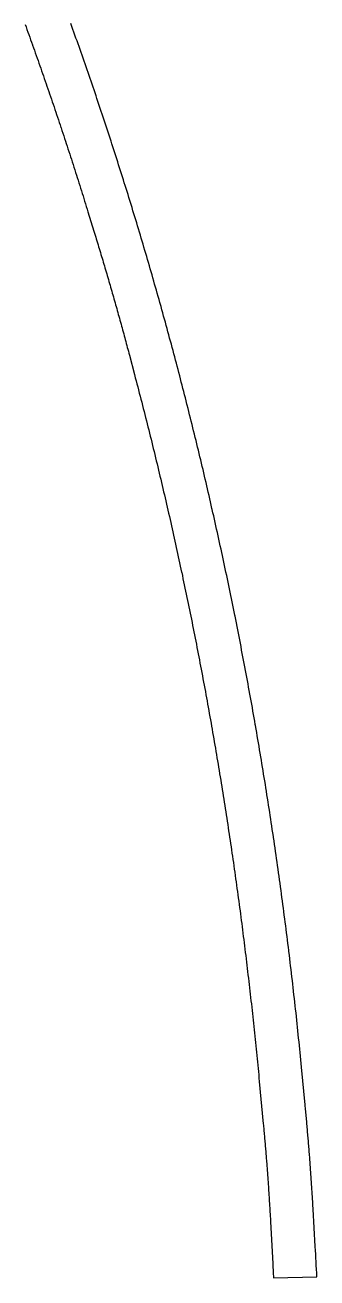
# Model space of a CAD drawing. Extents: x -7325 to -371, y -3238 to 133.
# Drawn here: x -3693 to -3597.4, y -1933.3 to -1522.4 of the extents above; entities that cross this region are included whole.
import ezdxf

# ---------------------------------------------------------------- set-up
doc = ezdxf.new("R2010")
doc.units = 0
doc.header["$MEASUREMENT"] = 0
doc.layers.add('NAILERS', color=7, linetype='CONTINUOUS')

msp = doc.modelspace()

# ---------------------------------------------------------------- linework, layer by layer
at = {"layer": 'NAILERS'}
msp.add_lwpolyline([(-3692.99, -1522.25), (-3692.68, -1523.08), (-3692.38, -1523.91), (-3692.08, -1524.75), (-3691.78, -1525.58), (-3691.48, -1526.41), (-3691.18, -1527.24), (-3690.89, -1528.07), (-3690.59, -1528.9), (-3690.54, -1529.04), (-3690.24, -1529.88), (-3689.94, -1530.72), (-3689.64, -1531.56), (-3689.34, -1532.41), (-3689.05, -1533.25), (-3688.75, -1534.09), (-3688.45, -1534.93), (-3688.16, -1535.77), (-3687.86, -1536.61), (-3687.57, -1537.46), (-3687.27, -1538.3), (-3686.98, -1539.14), (-3686.69, -1539.99), (-3686.39, -1540.83), (-3686.1, -1541.67), (-3685.81, -1542.52), (-3685.52, -1543.36), (-3685.23, -1544.2), (-3684.94, -1545.05), (-3684.65, -1545.89), (-3684.36, -1546.74), (-3684.08, -1547.58), (-3683.79, -1548.43), (-3683.5, -1549.27), (-3683.22, -1550.12), (-3682.93, -1550.96), (-3682.65, -1551.81), (-3682.36, -1552.66), (-3682.08, -1553.5), (-3681.8, -1554.35), (-3681.52, -1555.2), (-3681.23, -1556.04), (-3681.19, -1556.18), (-3680.9, -1557.04), (-3680.62, -1557.9), (-3680.34, -1558.75), (-3680.05, -1559.61), (-3679.77, -1560.47), (-3679.49, -1561.32), (-3679.21, -1562.18), (-3678.93, -1563.04), (-3678.65, -1563.89), (-3678.37, -1564.75), (-3678.1, -1565.61), (-3677.82, -1566.47), (-3677.54, -1567.33), (-3677.26, -1568.18), (-3676.99, -1569.04), (-3676.71, -1569.9), (-3676.44, -1570.76), (-3676.16, -1571.62), (-3675.89, -1572.48), (-3675.62, -1573.34), (-3675.35, -1574.2), (-3675.07, -1575.06), (-3674.8, -1575.92), (-3674.53, -1576.78), (-3674.26, -1577.64), (-3673.99, -1578.5), (-3673.73, -1579.36), (-3673.46, -1580.22), (-3673.19, -1581.08), (-3672.92, -1581.94), (-3672.66, -1582.81), (-3672.39, -1583.67), (-3670.42, -1590.07), (-3670.22, -1590.7), (-3670.03, -1591.33), (-3669.84, -1591.97), (-3669.64, -1592.6), (-3669.45, -1593.23), (-3669.26, -1593.86), (-3669.07, -1594.49), (-3668.88, -1595.12), (-3668.69, -1595.76), (-3668.49, -1596.39), (-3668.3, -1597.02), (-3668.11, -1597.65), (-3667.93, -1598.29), (-3667.74, -1598.92), (-3667.55, -1599.55), (-3667.36, -1600.18), (-3667.17, -1600.82), (-3666.98, -1601.45), (-3666.8, -1602.08), (-3666.61, -1602.72), (-3666.43, -1603.35), (-3666.24, -1603.98), (-3666.05, -1604.62), (-3665.87, -1605.25), (-3665.69, -1605.89), (-3665.5, -1606.52), (-3665.32, -1607.15), (-3665.13, -1607.79), (-3664.95, -1608.42), (-3664.77, -1609.06), (-3664.59, -1609.69), (-3664.41, -1610.33), (-3664.22, -1610.96), (-3664.04, -1611.6), (-3663.86, -1612.23), (-3663.68, -1612.87), (-3663.5, -1613.5), (-3663.32, -1614.14), (-3663.15, -1614.77), (-3662.97, -1615.41), (-3662.79, -1616.04), (-3662.61, -1616.68), (-3662.43, -1617.32), (-3662.26, -1617.95), (-3662.08, -1618.59), (-3661.9, -1619.23), (-3661.73, -1619.86), (-3661.55, -1620.5), (-3661.38, -1621.14), (-3661.21, -1621.77), (-3661.03, -1622.41), (-3660.86, -1623.05), (-3660.68, -1623.68), (-3660.51, -1624.32), (-3660.34, -1624.96), (-3660.17, -1625.6), (-3660, -1626.23), (-3659.82, -1626.87), (-3659.65, -1627.51), (-3659.48, -1628.15), (-3659.31, -1628.78), (-3659.14, -1629.42), (-3658.98, -1630.06), (-3658.81, -1630.7), (-3657.13, -1637.07), (-3656.86, -1638.08), (-3656.6, -1639.09), (-3656.33, -1640.09), (-3656.07, -1641.1), (-3655.81, -1642.11), (-3655.55, -1643.12), (-3655.28, -1644.12), (-3655.02, -1645.13), (-3654.77, -1646.14), (-3654.51, -1647.15), (-3654.25, -1648.16), (-3653.99, -1649.17), (-3653.74, -1650.18), (-3653.48, -1651.18), (-3653.23, -1652.19), (-3652.97, -1653.2), (-3652.72, -1654.21), (-3652.47, -1655.22), (-3652.22, -1656.23), (-3651.97, -1657.24), (-3651.72, -1658.25), (-3651.47, -1659.26), (-3651.22, -1660.28), (-3650.97, -1661.29), (-3650.72, -1662.3), (-3650.48, -1663.31), (-3650.23, -1664.32), (-3649.99, -1665.33), (-3649.74, -1666.34), (-3649.5, -1667.36), (-3649.26, -1668.37), (-3649.02, -1669.38), (-3648.78, -1670.39), (-3648.54, -1671.41), (-3648.3, -1672.42), (-3648.06, -1673.43), (-3647.82, -1674.45), (-3647.58, -1675.46), (-3647.35, -1676.47), (-3647.11, -1677.49), (-3646.88, -1678.5), (-3646.64, -1679.52), (-3646.41, -1680.53), (-3646.18, -1681.55), (-3645.94, -1682.56), (-3645.71, -1683.58), (-3645.48, -1684.59), (-3645.25, -1685.61), (-3645.02, -1686.62), (-3644.8, -1687.64), (-3644.57, -1688.65), (-3644.34, -1689.67), (-3644.12, -1690.69), (-3643.89, -1691.7), (-3643.67, -1692.72), (-3643.45, -1693.74), (-3643.22, -1694.75), (-3643, -1695.77), (-3642.78, -1696.79), (-3642.56, -1697.8), (-3642.34, -1698.82), (-3642.12, -1699.84), (-3641.9, -1700.86), (-3641.69, -1701.88), (-3641.67, -1701.94), (-3641.45, -1702.97), (-3641.24, -1703.99), (-3641.02, -1705.01), (-3640.81, -1706.03), (-3640.59, -1707.06), (-3640.38, -1708.08), (-3640.16, -1709.1), (-3639.95, -1710.13), (-3639.74, -1711.15), (-3639.53, -1712.17), (-3639.32, -1713.2), (-3639.11, -1714.22), (-3638.9, -1715.25), (-3638.69, -1716.27), (-3638.49, -1717.3), (-3638.28, -1718.32), (-3638.08, -1719.35), (-3637.87, -1720.37), (-3637.67, -1721.4), (-3637.46, -1722.42), (-3637.26, -1723.45), (-3637.06, -1724.47), (-3636.86, -1725.5), (-3636.66, -1726.52), (-3636.46, -1727.55), (-3636.26, -1728.58), (-3636.06, -1729.6), (-3635.87, -1730.63), (-3635.67, -1731.66), (-3635.48, -1732.68), (-3635.28, -1733.71), (-3635.09, -1734.74), (-3635.07, -1734.8), (-3634.88, -1735.84), (-3634.69, -1736.87), (-3634.49, -1737.9), (-3634.3, -1738.93), (-3634.11, -1739.96), (-3633.92, -1741), (-3633.73, -1742.03), (-3633.54, -1743.06), (-3633.35, -1744.09), (-3633.17, -1745.13), (-3632.98, -1746.16), (-3632.8, -1747.19), (-3632.61, -1748.23), (-3632.43, -1749.26), (-3632.24, -1750.29), (-3632.06, -1751.33), (-3631.88, -1752.36), (-3631.7, -1753.39), (-3631.52, -1754.43), (-3631.34, -1755.46), (-3631.16, -1756.5), (-3630.98, -1757.53), (-3630.8, -1758.56), (-3630.63, -1759.6), (-3630.45, -1760.63), (-3630.27, -1761.67), (-3630.1, -1762.7), (-3629.93, -1763.74), (-3629.75, -1764.77), (-3629.58, -1765.81), (-3629.41, -1766.85), (-3629.24, -1767.88), (-3629.23, -1767.95), (-3629.06, -1768.99), (-3628.89, -1770.03), (-3628.72, -1771.07), (-3628.55, -1772.11), (-3628.38, -1773.15), (-3628.22, -1774.19), (-3628.05, -1775.23), (-3627.89, -1776.27), (-3627.72, -1777.31), (-3627.56, -1778.35), (-3627.39, -1779.4), (-3627.23, -1780.44), (-3627.07, -1781.48), (-3626.91, -1782.52), (-3626.75, -1783.56), (-3626.59, -1784.6), (-3626.43, -1785.65), (-3626.28, -1786.69), (-3626.12, -1787.73), (-3625.96, -1788.77), (-3625.81, -1789.81), (-3625.65, -1790.86), (-3625.5, -1791.9), (-3625.35, -1792.94), (-3625.19, -1793.99), (-3625.04, -1795.03), (-3624.89, -1796.07), (-3624.74, -1797.11), (-3624.59, -1798.16), (-3624.44, -1799.2), (-3624.29, -1800.24), (-3624.15, -1801.29), (-3624.14, -1801.36), (-3623.99, -1802.4), (-3623.84, -1803.45), (-3623.7, -1804.5), (-3623.55, -1805.55), (-3623.41, -1806.6), (-3623.27, -1807.65), (-3623.13, -1808.69), (-3622.98, -1809.74), (-3622.84, -1810.79), (-3622.7, -1811.84), (-3622.56, -1812.89), (-3622.43, -1813.94), (-3622.29, -1814.99), (-3622.15, -1816.04), (-3622.01, -1817.09), (-3621.88, -1818.14), (-3621.74, -1819.19), (-3621.61, -1820.24), (-3621.48, -1821.29), (-3621.34, -1822.34), (-3621.21, -1823.39), (-3621.08, -1824.44), (-3620.95, -1825.49), (-3620.82, -1826.54), (-3620.69, -1827.59), (-3620.56, -1828.64), (-3620.44, -1829.69), (-3620.31, -1830.74), (-3620.19, -1831.79), (-3620.06, -1832.84), (-3619.94, -1833.89), (-3619.81, -1834.94), (-3619.8, -1835.01), (-3619.68, -1836.07), (-3619.56, -1837.12), (-3619.44, -1838.18), (-3619.32, -1839.23), (-3619.2, -1840.29), (-3619.08, -1841.34), (-3618.96, -1842.4), (-3618.84, -1843.46), (-3618.72, -1844.51), (-3618.61, -1845.57), (-3618.49, -1846.62), (-3618.38, -1847.68), (-3618.26, -1848.74), (-3618.15, -1849.79), (-3618.04, -1850.85), (-3617.93, -1851.91), (-3617.81, -1852.96), (-3617.7, -1854.02), (-3617.59, -1855.08), (-3617.49, -1856.13), (-3617.38, -1857.19), (-3617.27, -1858.25), (-3617.16, -1859.3), (-3617.06, -1860.36), (-3616.95, -1861.42), (-3616.85, -1862.48), (-3616.75, -1863.53), (-3616.64, -1864.59), (-3616.54, -1865.65), (-3616.44, -1866.71), (-3616.34, -1867.76), (-3616.24, -1868.82), (-3614.94, -1882.71), (-3614.89, -1883.21), (-3614.84, -1883.71), (-3614.8, -1884.21), (-3614.75, -1884.71), (-3614.71, -1885.21), (-3614.66, -1885.71), (-3614.61, -1886.21), (-3614.57, -1886.71), (-3614.53, -1887.21), (-3614.48, -1887.71), (-3614.44, -1888.21), (-3614.4, -1888.71), (-3614.35, -1889.21), (-3614.31, -1889.71), (-3614.27, -1890.21), (-3614.22, -1890.71), (-3614.18, -1891.21), (-3614.14, -1891.71), (-3614.1, -1892.21), (-3614.06, -1892.71), (-3614.02, -1893.21), (-3613.98, -1893.71), (-3613.94, -1894.21), (-3613.9, -1894.71), (-3613.86, -1895.21), (-3613.82, -1895.71), (-3613.78, -1896.21), (-3613.74, -1896.71), (-3613.71, -1897.21), (-3613.67, -1897.72), (-3613.63, -1898.22), (-3613.59, -1898.72), (-3613.56, -1899.22), (-3613.52, -1899.72), (-3613.48, -1900.22), (-3613.45, -1900.72), (-3613.41, -1901.22), (-3613.38, -1901.72), (-3613.34, -1902.22), (-3613.31, -1902.72), (-3613.27, -1903.22), (-3613.24, -1903.72), (-3613.21, -1904.22), (-3613.17, -1904.72), (-3613.14, -1905.22), (-3613.11, -1905.73), (-3613.07, -1906.23), (-3613.04, -1906.73), (-3613.01, -1907.23), (-3612.98, -1907.73), (-3612.95, -1908.23), (-3612.92, -1908.73), (-3612.89, -1909.23), (-3612.86, -1909.73), (-3612.83, -1910.23), (-3612.8, -1910.73), (-3612.77, -1911.24), (-3612.74, -1911.74), (-3612.71, -1912.24), (-3612.68, -1912.74), (-3612.65, -1913.24), (-3612.62, -1913.74), (-3612.6, -1914.24), (-3612.57, -1914.74), (-3611.82, -1928.64), (-3611.76, -1929.71), (-3611.71, -1930.78), (-3611.65, -1931.86), (-3611.6, -1932.93), (-3611.59, -1933.02), (-3611.58, -1933.11), (-3611.58, -1933.2), (-3611.57, -1933.29), (-3597.36, -1932.93), (-3597.42, -1931.69), (-3597.48, -1930.45), (-3597.55, -1929.21), (-3597.62, -1927.97), (-3597.68, -1926.73), (-3597.75, -1925.49), (-3597.82, -1924.25), (-3597.89, -1923.01), (-3598.59, -1910.79), (-3598.62, -1910.25), (-3598.65, -1909.72), (-3598.68, -1909.18), (-3598.71, -1908.64), (-3598.74, -1908.11), (-3598.78, -1907.57), (-3598.81, -1907.03), (-3598.84, -1906.5), (-3598.88, -1905.96), (-3598.91, -1905.43), (-3598.94, -1904.89), (-3598.98, -1904.35), (-3599.01, -1903.82), (-3599.05, -1903.28), (-3599.08, -1902.74), (-3599.12, -1902.21), (-3599.15, -1901.67), (-3599.19, -1901.13), (-3599.23, -1900.6), (-3599.26, -1900.06), (-3599.3, -1899.53), (-3599.34, -1898.99), (-3599.38, -1898.45), (-3599.42, -1897.92), (-3599.45, -1897.38), (-3599.49, -1896.84), (-3599.53, -1896.31), (-3599.57, -1895.77), (-3599.61, -1895.24), (-3599.65, -1894.7), (-3599.69, -1894.16), (-3599.73, -1893.63), (-3599.77, -1893.09), (-3599.82, -1892.56), (-3599.86, -1892.02), (-3599.9, -1891.48), (-3599.94, -1890.95), (-3599.99, -1890.41), (-3600.03, -1889.88), (-3600.07, -1889.34), (-3600.12, -1888.8), (-3600.16, -1888.27), (-3600.2, -1887.73), (-3600.25, -1887.2), (-3600.29, -1886.66), (-3600.34, -1886.13), (-3600.39, -1885.59), (-3600.43, -1885.06), (-3600.48, -1884.52), (-3600.52, -1883.98), (-3600.57, -1883.45), (-3600.62, -1882.91), (-3600.67, -1882.38), (-3600.71, -1881.84), (-3600.76, -1881.31), (-3600.81, -1880.77), (-3600.86, -1880.24), (-3600.91, -1879.7), (-3600.96, -1879.17), (-3601.01, -1878.63), (-3601.06, -1878.1), (-3601.11, -1877.56), (-3601.16, -1877.02), (-3601.21, -1876.49), (-3602.4, -1864.15), (-3602.51, -1862.96), (-3602.63, -1861.78), (-3602.75, -1860.59), (-3602.86, -1859.41), (-3602.98, -1858.22), (-3603.1, -1857.04), (-3603.22, -1855.85), (-3603.34, -1854.67), (-3603.46, -1853.48), (-3603.59, -1852.3), (-3603.71, -1851.11), (-3603.83, -1849.93), (-3603.96, -1848.74), (-3604.09, -1847.56), (-3604.21, -1846.38), (-3604.34, -1845.19), (-3604.47, -1844.01), (-3604.6, -1842.82), (-3604.74, -1841.64), (-3604.87, -1840.46), (-3605, -1839.27), (-3605.14, -1838.09), (-3605.27, -1836.91), (-3605.41, -1835.72), (-3605.54, -1834.54), (-3605.68, -1833.36), (-3605.82, -1832.18), (-3605.96, -1830.99), (-3606.1, -1829.81), (-3606.24, -1828.63), (-3606.39, -1827.45), (-3606.53, -1826.26), (-3606.57, -1825.94), (-3606.71, -1824.78), (-3606.86, -1823.62), (-3607, -1822.45), (-3607.15, -1821.29), (-3607.29, -1820.13), (-3607.44, -1818.97), (-3607.59, -1817.81), (-3607.74, -1816.65), (-3607.88, -1815.49), (-3608.04, -1814.33), (-3608.19, -1813.17), (-3608.34, -1812), (-3608.49, -1810.84), (-3608.65, -1809.68), (-3608.8, -1808.52), (-3608.96, -1807.36), (-3609.12, -1806.2), (-3609.27, -1805.04), (-3609.43, -1803.88), (-3609.59, -1802.72), (-3609.75, -1801.56), (-3609.92, -1800.41), (-3610.08, -1799.25), (-3610.24, -1798.09), (-3610.41, -1796.93), (-3610.57, -1795.77), (-3610.74, -1794.61), (-3610.91, -1793.45), (-3611.07, -1792.29), (-3611.24, -1791.14), (-3611.41, -1789.98), (-3611.58, -1788.82), (-3611.63, -1788.5), (-3611.8, -1787.36), (-3611.97, -1786.22), (-3612.14, -1785.08), (-3612.31, -1783.95), (-3612.49, -1782.81), (-3612.66, -1781.67), (-3612.83, -1780.53), (-3613.01, -1779.4), (-3613.18, -1778.26), (-3613.36, -1777.12), (-3613.54, -1775.99), (-3613.72, -1774.85), (-3613.9, -1773.72), (-3614.08, -1772.58), (-3614.26, -1771.44), (-3614.44, -1770.31), (-3614.63, -1769.17), (-3614.81, -1768.04), (-3615, -1766.9), (-3615.18, -1765.77), (-3615.37, -1764.63), (-3615.56, -1763.5), (-3615.75, -1762.36), (-3615.94, -1761.23), (-3616.13, -1760.09), (-3616.32, -1758.96), (-3616.51, -1757.83), (-3616.7, -1756.69), (-3616.9, -1755.56), (-3617.09, -1754.43), (-3617.29, -1753.29), (-3617.48, -1752.16), (-3617.54, -1751.84), (-3617.74, -1750.72), (-3617.93, -1749.61), (-3618.13, -1748.5), (-3618.32, -1747.39), (-3618.52, -1746.27), (-3618.72, -1745.16), (-3618.92, -1744.05), (-3619.12, -1742.94), (-3619.32, -1741.83), (-3619.52, -1740.71), (-3619.73, -1739.6), (-3619.93, -1738.49), (-3620.13, -1737.38), (-3620.34, -1736.27), (-3620.55, -1735.16), (-3620.75, -1734.05), (-3620.96, -1732.94), (-3621.17, -1731.83), (-3621.38, -1730.72), (-3621.59, -1729.61), (-3621.8, -1728.5), (-3622.02, -1727.39), (-3622.23, -1726.28), (-3622.44, -1725.17), (-3622.66, -1724.06), (-3622.88, -1722.95), (-3623.09, -1721.84), (-3623.31, -1720.73), (-3623.53, -1719.63), (-3623.75, -1718.52), (-3623.97, -1717.41), (-3624.19, -1716.3), (-3624.26, -1715.98), (-3624.47, -1714.89), (-3624.69, -1713.8), (-3624.91, -1712.72), (-3625.13, -1711.63), (-3625.36, -1710.54), (-3625.58, -1709.46), (-3625.8, -1708.37), (-3626.03, -1707.28), (-3626.25, -1706.2), (-3626.48, -1705.11), (-3626.7, -1704.03), (-3626.93, -1702.94), (-3627.16, -1701.85), (-3627.39, -1700.77), (-3627.62, -1699.68), (-3627.85, -1698.6), (-3628.08, -1697.52), (-3628.31, -1696.43), (-3628.55, -1695.35), (-3628.78, -1694.26), (-3629.02, -1693.18), (-3629.25, -1692.1), (-3629.49, -1691.01), (-3629.73, -1689.93), (-3629.97, -1688.85), (-3630.21, -1687.76), (-3630.45, -1686.68), (-3630.69, -1685.6), (-3630.93, -1684.51), (-3631.17, -1683.43), (-3631.42, -1682.35), (-3631.66, -1681.27), (-3631.74, -1680.94), (-3631.98, -1679.88), (-3632.22, -1678.82), (-3632.46, -1677.76), (-3632.7, -1676.7), (-3632.95, -1675.64), (-3633.19, -1674.58), (-3633.44, -1673.52), (-3633.69, -1672.46), (-3633.93, -1671.4), (-3634.18, -1670.34), (-3634.43, -1669.28), (-3634.68, -1668.22), (-3634.93, -1667.16), (-3635.18, -1666.1), (-3635.44, -1665.04), (-3635.69, -1663.99), (-3635.94, -1662.93), (-3636.2, -1661.87), (-3636.45, -1660.81), (-3636.71, -1659.75), (-3636.97, -1658.7), (-3637.23, -1657.64), (-3637.49, -1656.58), (-3637.75, -1655.53), (-3638.01, -1654.47), (-3638.27, -1653.41), (-3638.53, -1652.36), (-3638.79, -1651.3), (-3639.06, -1650.24), (-3639.32, -1649.19), (-3639.59, -1648.13), (-3639.85, -1647.08), (-3639.94, -1646.75), (-3640.2, -1645.72), (-3640.46, -1644.68), (-3640.73, -1643.65), (-3640.99, -1642.61), (-3641.26, -1641.58), (-3641.52, -1640.55), (-3641.79, -1639.51), (-3642.06, -1638.48), (-3642.33, -1637.45), (-3642.6, -1636.42), (-3642.87, -1635.38), (-3643.14, -1634.35), (-3643.41, -1633.32), (-3643.68, -1632.29), (-3643.96, -1631.26), (-3644.23, -1630.22), (-3644.51, -1629.19), (-3644.78, -1628.16), (-3645.06, -1627.13), (-3645.34, -1626.1), (-3645.61, -1625.07), (-3645.89, -1624.04), (-3646.17, -1623.01), (-3646.45, -1621.98), (-3646.74, -1620.95), (-3647.02, -1619.92), (-3647.3, -1618.89), (-3647.58, -1617.86), (-3647.87, -1616.84), (-3648.16, -1615.81), (-3648.44, -1614.78), (-3648.73, -1613.75), (-3648.82, -1613.42), (-3649.1, -1612.42), (-3649.39, -1611.41), (-3649.67, -1610.4), (-3649.95, -1609.4), (-3650.24, -1608.39), (-3650.53, -1607.38), (-3650.81, -1606.38), (-3651.1, -1605.37), (-3651.39, -1604.37), (-3651.68, -1603.36), (-3651.97, -1602.36), (-3652.26, -1601.35), (-3652.55, -1600.35), (-3652.84, -1599.34), (-3653.14, -1598.34), (-3653.43, -1597.34), (-3653.73, -1596.33), (-3654.02, -1595.33), (-3654.32, -1594.33), (-3654.61, -1593.32), (-3654.91, -1592.32), (-3655.21, -1591.32), (-3655.51, -1590.32), (-3655.81, -1589.32), (-3656.11, -1588.31), (-3656.41, -1587.31), (-3656.72, -1586.31), (-3657.02, -1585.31), (-3657.32, -1584.31), (-3657.63, -1583.31), (-3657.94, -1582.31), (-3658.24, -1581.31), (-3658.34, -1580.98), (-3658.64, -1580), (-3658.95, -1579.02), (-3659.25, -1578.04), (-3659.55, -1577.06), (-3659.86, -1576.08), (-3660.16, -1575.11), (-3660.47, -1574.13), (-3660.77, -1573.15), (-3661.08, -1572.17), (-3661.39, -1571.2), (-3661.7, -1570.22), (-3662.01, -1569.24), (-3662.32, -1568.27), (-3662.63, -1567.29), (-3662.94, -1566.32), (-3663.25, -1565.34), (-3663.56, -1564.37), (-3663.88, -1563.39), (-3664.19, -1562.42), (-3664.51, -1561.44), (-3664.82, -1560.47), (-3665.14, -1559.49), (-3665.46, -1558.52), (-3665.78, -1557.55), (-3666.1, -1556.57), (-3666.42, -1555.6), (-3666.74, -1554.63), (-3667.06, -1553.66), (-3667.38, -1552.68), (-3667.7, -1551.71), (-3668.03, -1550.74), (-3668.35, -1549.77), (-3668.46, -1549.43), (-3668.78, -1548.48), (-3669.1, -1547.53), (-3669.42, -1546.58), (-3669.74, -1545.63), (-3670.06, -1544.69), (-3670.38, -1543.74), (-3670.71, -1542.79), (-3671.03, -1541.84), (-3671.36, -1540.89), (-3671.68, -1539.94), (-3672.01, -1538.99), (-3672.33, -1538.05), (-3672.66, -1537.1), (-3672.99, -1536.15), (-3673.32, -1535.21), (-3673.65, -1534.26), (-3673.98, -1533.31), (-3674.31, -1532.37), (-3674.64, -1531.42), (-3674.97, -1530.48), (-3675.3, -1529.53), (-3675.64, -1528.59), (-3675.97, -1527.64), (-3676.31, -1526.7), (-3676.64, -1525.75), (-3676.98, -1524.81), (-3677.32, -1523.87), (-3677.66, -1522.92), (-3678, -1521.98)], dxfattribs=at)

doc.saveas('drawing.dxf')
